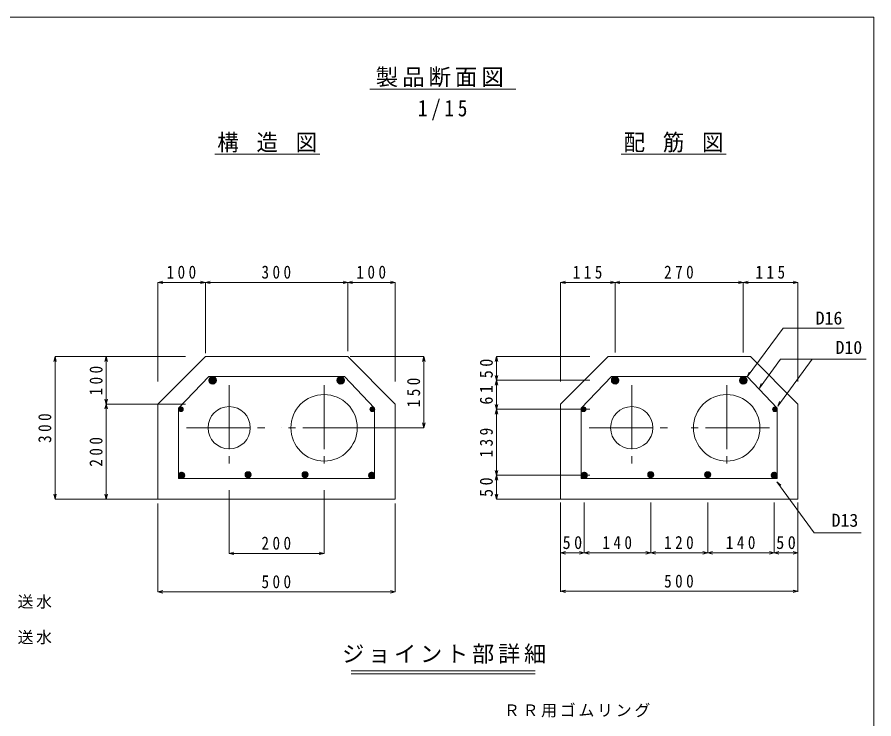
# Model space of a CAD drawing. Units: millimetres, scale not verified. Extents: x -2100 to 2100, y -1470 to 1470.
# Drawn here: x 295 to 2100, y -8 to 1470 of the extents above; entities that cross this region are included whole.
import ezdxf
from ezdxf.enums import TextEntityAlignment as Align

# ---------------------------------------------------------------- set-up
doc = ezdxf.new("R2010")
doc.units = ezdxf.units.MM
doc.header["$LTSCALE"] = 15
doc.linetypes.add('CHAIN2', pattern=[12, 9, -1, 1, -1])
for name, color, linetype, lineweight in [('0-0_図面枠', 7, 'Continuous', 9), ('0-1_ブロック', 7, 'Continuous', 9), ('0-2_HI-VP', 7, 'Continuous', 9), ('0-3_鉄筋', 2, 'Continuous', 9), ('0-6_寸法', 4, 'Continuous', 9), ('0-F', 7, 'Continuous', 9), ('1-0', 7, 'Continuous', 9)]:
    doc.layers.add(name, color=color, linetype=linetype, lineweight=lineweight)
doc.styles.add('ＭＳ ゴシック', font='')
doc.styles.get('ＭＳ ゴシック').set_extended_font_data('MS Gothic')

msp = doc.modelspace()

# ---------------------------------------------------------------- linework, layer by layer
at = {"layer": '0-0_図面枠'}
for p, q in [((1833.44, 712.5), (1908.64, 814.77)), ((1908.64, 814.77), (2037.26, 814.77)), ((1897.44, 650.91), (1970.06, 749.67)), ((1833.44, 712.5), (1837.26, 722.28)), ((1858.83, 688.48), (1862.65, 698.26)), ((1897.44, 650.91), (1901.26, 660.69)), ((1895.93, 491.02), (1904.11, 484.43))]:
    msp.add_line(p, q, dxfattribs=at)
for points in [[(1858.83, 688.48), (1903.58, 749.34), (2084.02, 749.34)], [(1895.93, 491.02), (1974.36, 383.55), (2073.12, 383.55)]]:
    msp.add_lwpolyline(points, dxfattribs=at)
at = {"layer": '0-1_ブロック', "color": 5}
msp.add_line((2100, 1470), (-2100, 1470), dxfattribs=at)
at = {"layer": '0-1_ブロック', "color": 3}
for p, q in [((691.91, 755.1), (591.91, 655.1)), ((691.91, 755.1), (991.91, 755.1)), ((991.91, 755.1), (1091.91, 655.1)), ((1540.02, 755.1), (1440.02, 655.1)), ((1540.02, 755.1), (1840.02, 755.1)), ((1840.02, 755.1), (1940.02, 655.1)), ((591.91, 455.1), (591.91, 655.1)), ((1440.02, 455.1), (1440.02, 655.1))]:
    msp.add_line(p, q, dxfattribs=at)
at = {"layer": '0-1_ブロック', "linetype": 'CHAIN2'}
for p, q in [((741.91, 695.1), (741.91, 515.1)), ((941.91, 695.1), (941.91, 515.1)), ((1590.02, 695.1), (1590.02, 515.1)), ((1790.02, 695.1), (1790.02, 515.1)), ((651.91, 605.1), (831.91, 605.1)), ((1031.91, 605.1), (851.91, 605.1)), ((1500.02, 605.1), (1680.02, 605.1)), ((1880.02, 605.1), (1700.02, 605.1))]:
    msp.add_line(p, q, dxfattribs=at)
at = {"layer": '0-1_ブロック', "color": 4}
for p, q in [((999.01, 92.88), (1386.43, 92.88)), ((999.01, 86.64), (1386.43, 86.64))]:
    msp.add_line(p, q, dxfattribs=at)
at = {"layer": '0-1_ブロック', "color": 5}
msp.add_lwpolyline([(-2100, -1470), (2100, -1470), (2100, 1470)], dxfattribs=at)
at = {"layer": '0-1_ブロック', "color": 3}
for points in [[(591.91, 455.1), (1091.91, 455.1), (1091.91, 655.1)], [(1440.02, 455.1), (1940.02, 455.1), (1940.02, 655.1)]]:
    msp.add_lwpolyline(points, dxfattribs=at)
at = {"layer": '0-2_HI-VP'}
for centre, radius in [((941.91, 605.1), 70), ((1790.02, 605.1), 70), ((741.91, 605.1), 44.5), ((1590.02, 605.1), 44.5)]:
    msp.add_circle(centre, radius, dxfattribs=at)
at = {"layer": '0-3_鉄筋'}
for p, q in [((699.06, 713.1), (635.41, 646.29)), ((698.92, 704.59), (707.42, 713.08)), ((699.11, 706.9), (705.11, 712.89)), ((699.25, 702.79), (709.21, 712.76)), ((699.87, 701.29), (710.71, 712.13)), ((700.72, 700.02), (711.98, 711.28)), ((701.78, 698.96), (713.05, 710.23)), ((703.04, 698.1), (713.91, 708.97)), ((704.52, 697.46), (714.54, 707.48)), ((706.3, 697.12), (714.89, 705.7)), ((977.51, 697.12), (968.93, 705.7)), ((979.29, 697.46), (969.27, 707.48)), ((980.78, 698.1), (969.91, 708.97)), ((982.04, 698.96), (970.77, 710.23)), ((983.09, 700.02), (971.83, 711.28)), ((983.95, 701.29), (973.1, 712.13)), ((984.57, 702.79), (974.6, 712.76)), ((984.89, 704.59), (976.4, 713.08)), ((984.7, 706.9), (978.71, 712.89)), ((1547.17, 713.1), (1483.52, 646.29)), ((1547.03, 704.59), (1555.53, 713.08)), ((1547.17, 713.1), (1832.87, 713.1)), ((1547.22, 706.9), (1553.22, 712.89)), ((1547.36, 702.79), (1557.32, 712.76)), ((1547.98, 701.29), (1558.82, 712.13)), ((1548.83, 700.02), (1560.09, 711.28)), ((1549.89, 698.96), (1561.16, 710.23)), ((1551.15, 698.1), (1562.02, 708.97)), ((1552.63, 697.46), (1562.65, 707.48)), ((1554.41, 697.12), (1563, 705.7)), ((1825.62, 697.12), (1817.04, 705.7)), ((1827.4, 697.46), (1817.38, 707.48)), ((1828.89, 698.1), (1818.02, 708.97)), ((1830.15, 698.96), (1818.88, 710.23)), ((1831.2, 700.02), (1819.94, 711.28)), ((1832.06, 701.29), (1821.21, 712.13)), ((1832.68, 702.79), (1822.71, 712.76)), ((1833, 704.59), (1824.51, 713.08)), ((1832.81, 706.9), (1826.82, 712.89)), ((1832.87, 713.1), (1896.52, 646.29)), ((708.58, 697.27), (714.73, 703.42)), ((975.24, 697.27), (969.08, 703.42)), ((1556.69, 697.27), (1562.84, 703.42)), ((1823.35, 697.27), (1817.19, 703.42)), ((635.41, 498.6), (635.41, 646.29)), ((635.41, 498.6), (635.41, 646.29)), ((641.19, 639.16), (635.44, 644.91)), ((638.91, 639.31), (635.59, 642.64)), ((642.76, 639.71), (635.98, 646.49)), ((643.97, 640.63), (636.9, 647.69)), ((644.84, 641.87), (638.14, 648.57)), ((645.33, 643.5), (639.77, 649.06)), ((645.02, 645.94), (642.21, 648.75)), ((1038.48, 643.5), (1044.04, 649.06)), ((1038.8, 645.94), (1041.61, 648.75)), ((1038.97, 641.87), (1045.68, 648.57)), ((1039.85, 640.63), (1046.92, 647.69)), ((1041.05, 639.71), (1047.84, 646.49)), ((1042.63, 639.16), (1048.38, 644.91)), ((1044.9, 639.31), (1048.23, 642.64)), ((1048.41, 498.6), (1048.41, 646.29)), ((1483.52, 498.6), (1483.52, 646.29)), ((1483.52, 498.6), (1483.52, 646.29)), ((1489.3, 639.16), (1483.55, 644.91)), ((1487.03, 639.31), (1483.7, 642.64)), ((1490.87, 639.71), (1484.09, 646.49)), ((1492.08, 640.63), (1485.01, 647.69)), ((1492.96, 641.87), (1486.25, 648.57)), ((1493.44, 643.5), (1487.88, 649.06)), ((1493.13, 645.94), (1490.32, 648.75)), ((1886.59, 643.5), (1892.15, 649.06)), ((1886.91, 645.94), (1889.72, 648.75)), ((1887.08, 641.87), (1893.79, 648.57)), ((1887.96, 640.63), (1895.03, 647.69)), ((1889.16, 639.71), (1895.95, 646.49)), ((1890.74, 639.16), (1896.49, 644.91)), ((1893.01, 639.31), (1896.34, 642.64)), ((1896.52, 498.6), (1896.52, 646.29)), ((635.41, 504.85), (642.16, 511.59)), ((635.54, 506.38), (640.62, 511.47)), ((635.58, 503.6), (643.4, 511.42)), ((635.93, 502.54), (644.47, 511.07)), ((636.42, 501.61), (645.39, 510.58)), ((636.63, 508.89), (638.11, 510.37)), ((637.03, 500.8), (646.2, 509.98)), ((637.74, 500.11), (646.9, 509.26)), ((638.57, 499.52), (647.49, 508.43)), ((639.52, 499.05), (647.95, 507.49)), ((640.61, 498.73), (648.28, 506.4)), ((775.41, 505.85), (782.16, 512.59)), ((775.54, 507.38), (780.62, 512.47)), ((775.58, 504.6), (783.4, 512.42)), ((775.93, 503.54), (784.47, 512.07)), ((776.42, 502.61), (785.39, 511.58)), ((776.63, 509.89), (778.11, 511.37)), ((777.03, 501.8), (786.2, 510.98)), ((777.74, 501.11), (786.9, 510.26)), ((778.57, 500.52), (787.49, 509.43)), ((779.52, 500.05), (787.95, 508.49)), ((780.61, 499.73), (788.28, 507.4)), ((781.89, 499.6), (788.41, 506.11)), ((901.92, 499.6), (895.41, 506.11)), ((903.21, 499.73), (895.54, 507.4)), ((904.3, 500.05), (895.86, 508.49)), ((905.24, 500.52), (896.33, 509.43)), ((906.07, 501.11), (896.92, 510.26)), ((906.79, 501.8), (897.61, 510.98)), ((907.39, 502.61), (898.42, 511.58)), ((907.88, 503.54), (899.35, 512.07)), ((908.23, 504.6), (900.41, 512.42)), ((908.4, 505.85), (901.66, 512.59)), ((908.28, 507.38), (903.19, 512.47)), ((907.19, 509.89), (905.7, 511.37)), ((1043.21, 498.73), (1035.54, 506.4)), ((1044.3, 499.05), (1035.86, 507.49)), ((1045.24, 499.52), (1036.33, 508.43)), ((1046.07, 500.11), (1036.92, 509.26)), ((1046.79, 500.8), (1037.61, 509.98)), ((1047.39, 501.61), (1038.42, 510.58)), ((1047.88, 502.54), (1039.35, 511.07)), ((1048.23, 503.6), (1040.41, 511.42)), ((1048.4, 504.85), (1041.66, 511.59)), ((1048.28, 506.38), (1043.19, 511.47)), ((1047.19, 508.89), (1045.7, 510.37)), ((1483.52, 504.85), (1490.27, 511.59)), ((1483.65, 506.38), (1488.73, 511.47)), ((1483.69, 503.6), (1491.51, 511.42)), ((1484.04, 502.54), (1492.58, 511.07)), ((1484.53, 501.61), (1493.5, 510.58)), ((1484.74, 508.89), (1486.22, 510.37)), ((1485.14, 500.8), (1494.31, 509.98)), ((1485.85, 500.11), (1495.01, 509.26)), ((1486.68, 499.52), (1495.6, 508.43)), ((1487.63, 499.05), (1496.06, 507.49)), ((1488.72, 498.73), (1496.39, 506.4)), ((1623.52, 505.85), (1630.27, 512.59)), ((1623.65, 507.38), (1628.73, 512.47)), ((1623.69, 504.6), (1631.51, 512.42)), ((1624.04, 503.54), (1632.58, 512.07)), ((1624.53, 502.61), (1633.5, 511.58)), ((1624.74, 509.89), (1626.22, 511.37)), ((1625.14, 501.8), (1634.31, 510.98)), ((1625.85, 501.11), (1635.01, 510.26)), ((1626.68, 500.52), (1635.6, 509.43)), ((1627.63, 500.05), (1636.06, 508.49)), ((1628.72, 499.73), (1636.39, 507.4)), ((1630, 499.6), (1636.52, 506.11)), ((1750.03, 499.6), (1743.52, 506.11)), ((1751.32, 499.73), (1743.65, 507.4)), ((1752.41, 500.05), (1743.97, 508.49)), ((1753.35, 500.52), (1744.44, 509.43)), ((1754.18, 501.11), (1745.03, 510.26)), ((1754.9, 501.8), (1745.72, 510.98)), ((1755.5, 502.61), (1746.53, 511.58)), ((1755.99, 503.54), (1747.46, 512.07)), ((1756.34, 504.6), (1748.52, 512.42)), ((1756.51, 505.85), (1749.77, 512.59)), ((1756.39, 507.38), (1751.3, 512.47)), ((1755.3, 509.89), (1753.81, 511.37)), ((1891.32, 498.73), (1883.65, 506.4)), ((1892.41, 499.05), (1883.97, 507.49)), ((1893.35, 499.52), (1884.44, 508.43)), ((1894.18, 500.11), (1885.03, 509.26)), ((1894.9, 500.8), (1885.72, 509.98)), ((1895.5, 501.61), (1886.53, 510.58)), ((1895.99, 502.54), (1887.46, 511.07)), ((1896.34, 503.6), (1888.52, 511.42)), ((1896.51, 504.85), (1889.77, 511.59)), ((1896.39, 506.38), (1891.3, 511.47)), ((1895.3, 508.89), (1893.81, 510.37)), ((635.41, 498.6), (1048.41, 498.6)), ((641.89, 498.6), (648.41, 505.11)), ((643.51, 498.8), (648.21, 503.5)), ((783.51, 499.8), (788.21, 504.5)), ((900.31, 499.8), (895.61, 504.5)), ((1041.92, 498.6), (1035.41, 505.11)), ((1040.31, 498.8), (1035.61, 503.5)), ((1483.52, 498.6), (1896.52, 498.6)), ((1490, 498.6), (1496.52, 505.11)), ((1491.62, 498.8), (1496.32, 503.5)), ((1631.62, 499.8), (1636.32, 504.5)), ((1748.42, 499.8), (1743.72, 504.5)), ((1890.03, 498.6), (1883.52, 505.11)), ((1888.42, 498.8), (1883.72, 503.5))]:
    msp.add_line(p, q, dxfattribs=at)
msp.add_lwpolyline([(699.06, 713.1), (984.76, 713.1), (1048.41, 646.29)], dxfattribs=at)
for centre, radius in [((706.91, 705.1), 8), ((976.91, 705.1), 8), ((1555.02, 705.1), 8), ((1825.02, 705.1), 8), ((640.37, 644.1), 5), ((1043.45, 644.1), 5), ((1488.48, 644.1), 5), ((1891.56, 644.1), 5), ((641.91, 505.1), 6.5), ((781.91, 506.1), 6.5), ((901.91, 506.1), 6.5), ((1041.91, 505.1), 6.5), ((1490.02, 505.1), 6.5), ((1630.02, 506.1), 6.5), ((1750.02, 506.1), 6.5), ((1890.02, 505.1), 6.5)]:
    msp.add_circle(centre, radius, dxfattribs=at)
at = {"layer": '0-6_寸法'}
for p, q in [((591.91, 911.41), (602.05, 914.13)), ((591.91, 911.41), (691.91, 911.41)), ((591.91, 911.41), (602.05, 908.69)), ((591.91, 911.41), (591.91, 702.36)), ((691.91, 911.41), (681.77, 914.13)), ((691.91, 911.41), (681.77, 908.69)), ((691.91, 911.41), (702.05, 914.13)), ((691.91, 911.41), (991.91, 911.41)), ((691.91, 911.41), (702.05, 908.69)), ((691.91, 911.41), (691.91, 762.55)), ((991.91, 911.41), (981.77, 914.13)), ((991.91, 911.41), (981.77, 908.69)), ((991.91, 911.41), (1002.05, 914.13)), ((991.91, 911.41), (1091.91, 911.41)), ((991.91, 911.41), (1002.05, 908.69)), ((991.91, 911.41), (991.91, 766.17)), ((1091.91, 911.41), (1081.77, 914.13)), ((1091.91, 911.41), (1081.77, 908.69)), ((1091.91, 911.41), (1091.91, 702.36)), ((1440.02, 911.41), (1450.16, 914.13)), ((1440.02, 911.41), (1555.02, 911.41)), ((1440.02, 911.41), (1450.16, 908.69)), ((1440.02, 911.41), (1440.02, 702.36)), ((1555.02, 911.41), (1544.88, 914.13)), ((1555.02, 911.41), (1544.88, 908.69)), ((1555.02, 911.41), (1565.16, 914.13)), ((1555.02, 911.41), (1825.02, 911.41)), ((1555.02, 911.41), (1565.16, 908.69)), ((1555.02, 911.41), (1555.02, 763.46)), ((1825.02, 911.41), (1814.88, 914.13)), ((1825.02, 911.41), (1814.88, 908.69)), ((1825.02, 911.41), (1835.16, 914.13)), ((1825.02, 911.41), (1940.02, 911.41)), ((1825.02, 911.41), (1835.16, 908.69)), ((1825.02, 911.41), (1825.02, 763.46)), ((1940.02, 911.41), (1929.88, 914.13)), ((1940.02, 911.41), (1929.88, 908.69)), ((1940.02, 911.41), (1940.02, 702.36)), ((375.05, 755.1), (372.34, 744.95)), ((375.05, 455.1), (375.05, 755.1)), ((375.05, 755.1), (377.77, 744.95)), ((375.05, 755.1), (483, 755.1)), ((483, 755.1), (480.28, 744.95)), ((483, 655.1), (483, 755.1)), ((483, 755.1), (485.72, 744.95)), ((483, 755.1), (650.01, 755.1)), ((1151.98, 755.1), (996.9, 755.1)), ((1151.98, 755.1), (1149.26, 744.95)), ((1151.98, 605.1), (1151.98, 755.1)), ((1151.98, 755.1), (1154.7, 744.95)), ((1305.07, 755.1), (1302.35, 744.95)), ((1305.07, 705.1), (1305.07, 755.1)), ((1305.07, 755.1), (1307.79, 744.95)), ((1305.07, 755.1), (1501.42, 755.1)), ((1305.07, 705.1), (1302.35, 715.24)), ((1305.07, 705.1), (1302.35, 694.95)), ((1305.07, 705.1), (1307.79, 715.24)), ((1305.07, 644.1), (1305.07, 705.1)), ((1305.07, 705.1), (1307.79, 694.95)), ((1305.07, 705.1), (1501.42, 705.1)), ((483, 655.1), (480.28, 665.24)), ((483, 655.1), (480.28, 644.95)), ((483, 655.1), (485.72, 665.24)), ((483, 455.1), (483, 655.1)), ((483, 655.1), (485.72, 644.95)), ((483, 655.1), (650.01, 655.1)), ((1305.07, 644.1), (1302.35, 654.24)), ((1305.07, 644.1), (1307.79, 654.24)), ((1305.07, 644.1), (1302.35, 633.95)), ((1305.07, 505.1), (1305.07, 644.1)), ((1305.07, 644.1), (1307.79, 633.95)), ((1305.07, 644.1), (1501.42, 644.1)), ((1305.07, 644.1), (1501.42, 644.1)), ((1151.98, 605.1), (1149.26, 615.24)), ((1151.98, 605.1), (1154.7, 615.24)), ((1151.98, 605.1), (996.9, 605.1)), ((1151.98, 605.1), (996.9, 605.1)), ((1305.07, 505.1), (1302.35, 515.24)), ((1305.07, 505.1), (1307.79, 515.24)), ((1305.07, 505.1), (1302.35, 494.95)), ((1305.07, 455.1), (1305.07, 505.1)), ((1305.07, 505.1), (1307.79, 494.95)), ((1305.07, 505.1), (1501.42, 505.1)), ((741.91, 340.62), (741.91, 474.02)), ((941.91, 340.62), (941.91, 474.02)), ((375.05, 455.1), (372.34, 465.24)), ((375.05, 455.1), (377.77, 465.24)), ((375.05, 455.1), (483, 455.1)), ((483, 455.1), (480.28, 465.24)), ((483, 455.1), (485.72, 465.24)), ((483, 455.1), (650.01, 455.1)), ((1305.07, 455.1), (1302.35, 465.24)), ((1305.07, 455.1), (1307.79, 465.24)), ((1305.07, 455.1), (1501.42, 455.1)), ((591.91, 259.42), (591.91, 445.33)), ((1091.91, 259.42), (1091.91, 445.33)), ((1440.02, 341.87), (1440.02, 447.42)), ((1490.02, 341.87), (1490.02, 447.42)), ((1630.02, 341.87), (1630.02, 447.42)), ((1750.02, 341.87), (1750.02, 447.42)), ((1890.02, 341.87), (1890.02, 447.42)), ((1940.02, 341.87), (1940.02, 447.42)), ((741.91, 340.62), (752.05, 343.34)), ((941.91, 340.62), (931.77, 343.34)), ((1440.02, 341.87), (1450.16, 344.59)), ((1490.02, 341.87), (1479.88, 344.59)), ((1490.02, 341.87), (1500.16, 344.59)), ((1630.02, 341.87), (1619.88, 344.59)), ((1630.02, 341.87), (1640.16, 344.59)), ((1750.02, 341.87), (1739.88, 344.59)), ((1750.02, 341.87), (1760.16, 344.59)), ((1890.02, 341.87), (1879.88, 344.59)), ((1890.02, 341.87), (1900.16, 344.59)), ((1940.02, 341.87), (1929.88, 344.59)), ((741.91, 340.62), (941.91, 340.62)), ((741.91, 340.62), (752.05, 337.9)), ((941.91, 340.62), (931.77, 337.9)), ((1440.02, 341.87), (1490.02, 341.87)), ((1440.02, 341.87), (1450.16, 339.15)), ((1440.02, 259.42), (1440.02, 341.87)), ((1490.02, 341.87), (1479.88, 339.15)), ((1490.02, 341.87), (1630.02, 341.87)), ((1490.02, 341.87), (1500.16, 339.15)), ((1630.02, 341.87), (1619.88, 339.15)), ((1630.02, 341.87), (1750.02, 341.87)), ((1630.02, 341.87), (1640.16, 339.15)), ((1750.02, 341.87), (1739.88, 339.15)), ((1750.02, 341.87), (1890.02, 341.87)), ((1750.02, 341.87), (1760.16, 339.15)), ((1890.02, 341.87), (1879.88, 339.15)), ((1890.02, 341.87), (1940.02, 341.87)), ((1890.02, 341.87), (1900.16, 339.15)), ((1940.02, 341.87), (1929.88, 339.15)), ((1940.02, 259.42), (1940.02, 341.87)), ((591.91, 259.42), (602.05, 262.13)), ((591.91, 259.42), (1091.91, 259.42)), ((591.91, 259.42), (602.05, 256.7)), ((1091.91, 259.42), (1081.77, 262.13)), ((1091.91, 259.42), (1081.77, 256.7)), ((1440.02, 260.67), (1450.16, 263.38)), ((1440.02, 260.67), (1940.02, 260.67)), ((1440.02, 260.67), (1450.16, 257.95)), ((1940.02, 260.67), (1929.88, 263.38)), ((1940.02, 260.67), (1929.88, 257.95))]:
    msp.add_line(p, q, dxfattribs=at)
at = {"layer": '0-F', "color": 3}
for p, q in [((1038.23, 1318.52), (1345.52, 1318.52)), ((711.39, 1181.24), (932.6, 1181.24)), ((1567.34, 1181.24), (1788.54, 1181.24))]:
    msp.add_line(p, q, dxfattribs=at)

# ---------------------------------------------------------------- texts
at = {"layer": '0-0_図面枠', "color": 4, "style": 'ＭＳ ゴシック'}
for s, p in [('D16', (1977.48, 814.29)), ('D10', (2019.32, 752.47)), ('D13', (2011.08, 388.39))]:
    msp.add_text(s, height=27.49, dxfattribs=at).set_placement(p, align=Align.BOTTOM_LEFT)
at = {"layer": '0-1_ブロック', "attachment_point": 7, "style": 'ＭＳ ゴシック'}
for s, insert, char_height in [('\\T1.17;ジョイント部詳細', (979.76, 108.04), 34.31), ('\\T1.17;ＲＲ用ゴムリング', (1320.43, -5.03), 24.63)]:
    msp.add_mtext(s, dxfattribs=dict(at, insert=insert, char_height=char_height))
at = {"layer": '0-6_寸法', "char_height": 27.49, "attachment_point": 7, "style": 'ＭＳ ゴシック'}
for s, insert in [('\\T1.46;\\W0.85;100', (610.03, 918.91)), ('\\T1.46;\\W0.85;300', (810.03, 918.91)), ('\\T1.46;\\W0.85;100', (1010.03, 918.91)), ('\\T1.46;\\W0.85;115', (1465.64, 918.91)), ('\\T1.46;\\W0.85;270', (1658.14, 918.91)), ('\\T1.46;\\W0.85;115', (1850.64, 918.91)), ('\\T1.46;\\W0.85;200', (810.03, 348.12)), ('\\T1.44;\\W0.9;50', (1444.39, 349.37)), ('\\T1.46;\\W0.85;140', (1528.14, 349.37)), ('\\T1.46;\\W0.85;120', (1658.14, 349.37)), ('\\T1.46;\\W0.85;140', (1788.14, 349.37)), ('\\T1.44;\\W0.9;50', (1894.39, 349.37)), ('\\T1.46;\\W0.85;500', (810.03, 266.92)), ('\\T1.46;\\W0.85;500', (1658.14, 268.17))]:
    msp.add_mtext(s, dxfattribs=dict(at, insert=insert))
at = {"layer": '0-6_寸法', "char_height": 27.49, "attachment_point": 7, "rotation": 90, "style": 'ＭＳ ゴシック'}
for s, insert in [('\\T1.44;\\W0.9;50', (1297.57, 709.47)), ('\\T1.46;\\W0.85;100', (475.5, 673.22)), ('\\T1.46;\\W0.85;150', (1144.48, 648.22)), ('\\T1.44;\\W0.9;61', (1297.57, 653.97)), ('\\T1.46;\\W0.85;300', (367.55, 573.22)), ('\\T1.46;\\W0.85;139', (1297.57, 542.72)), ('\\T1.46;\\W0.85;200', (475.5, 523.22)), ('\\T1.44;\\W0.9;50', (1297.57, 459.47))]:
    msp.add_mtext(s, dxfattribs=dict(at, insert=insert))
at = {"layer": '0-F', "char_height": 34.84, "attachment_point": 7, "style": 'ＭＳ ゴシック'}
for s, insert in [('\\T1.17;製品断面図', (1050.48, 1322.26)), ('\\T1.39;\\W0.85;1/15', (1139.54, 1252.51)), ('\\T1.22;\\W0.95;構\\~造\\~図', (716.9, 1184.96)), ('\\T1.22;\\W0.95;配\\~筋\\~図', (1572.84, 1184.96))]:
    msp.add_mtext(s, dxfattribs=dict(at, insert=insert))
at = {"layer": '1-0', "char_height": 24.51, "attachment_point": 7, "style": 'ＭＳ ゴシック'}
for insert in [(257.04, 223.95), (257.04, 148.95)]:
    msp.add_mtext('\\T1.17;\u3000送水', dxfattribs=dict(at, insert=insert))

doc.saveas('drawing.dxf')
